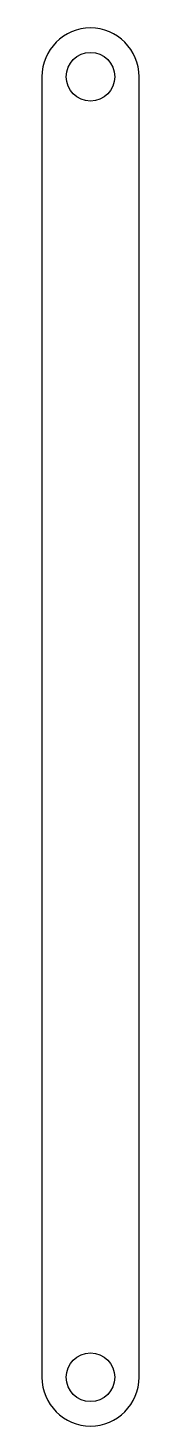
# Model space of a CAD drawing. Header units: millimetres. Extents: x -6 to 6, y -166 to 6.
import ezdxf

# ---------------------------------------------------------------- set-up
doc = ezdxf.new("R2010")
doc.units = ezdxf.units.MM

msp = doc.modelspace()

# ---------------------------------------------------------------- linework, layer by layer
at = {"color": 7, "linetype": 'Continuous', "lineweight": 25}
for p, q in [((-6, 0), (-6, -160.01)), ((6, -160.01), (6, 0))]:
    msp.add_line(p, q, dxfattribs=at)
for centre in [(0, 0), (0, -160.01)]:
    msp.add_circle(centre, 3, dxfattribs=at)
for centre, start, end in [((0, 0), 0, 180), ((0, -160.01), 180, 0)]:
    msp.add_arc(centre, 6, start, end, dxfattribs=at)

doc.saveas('drawing.dxf')
